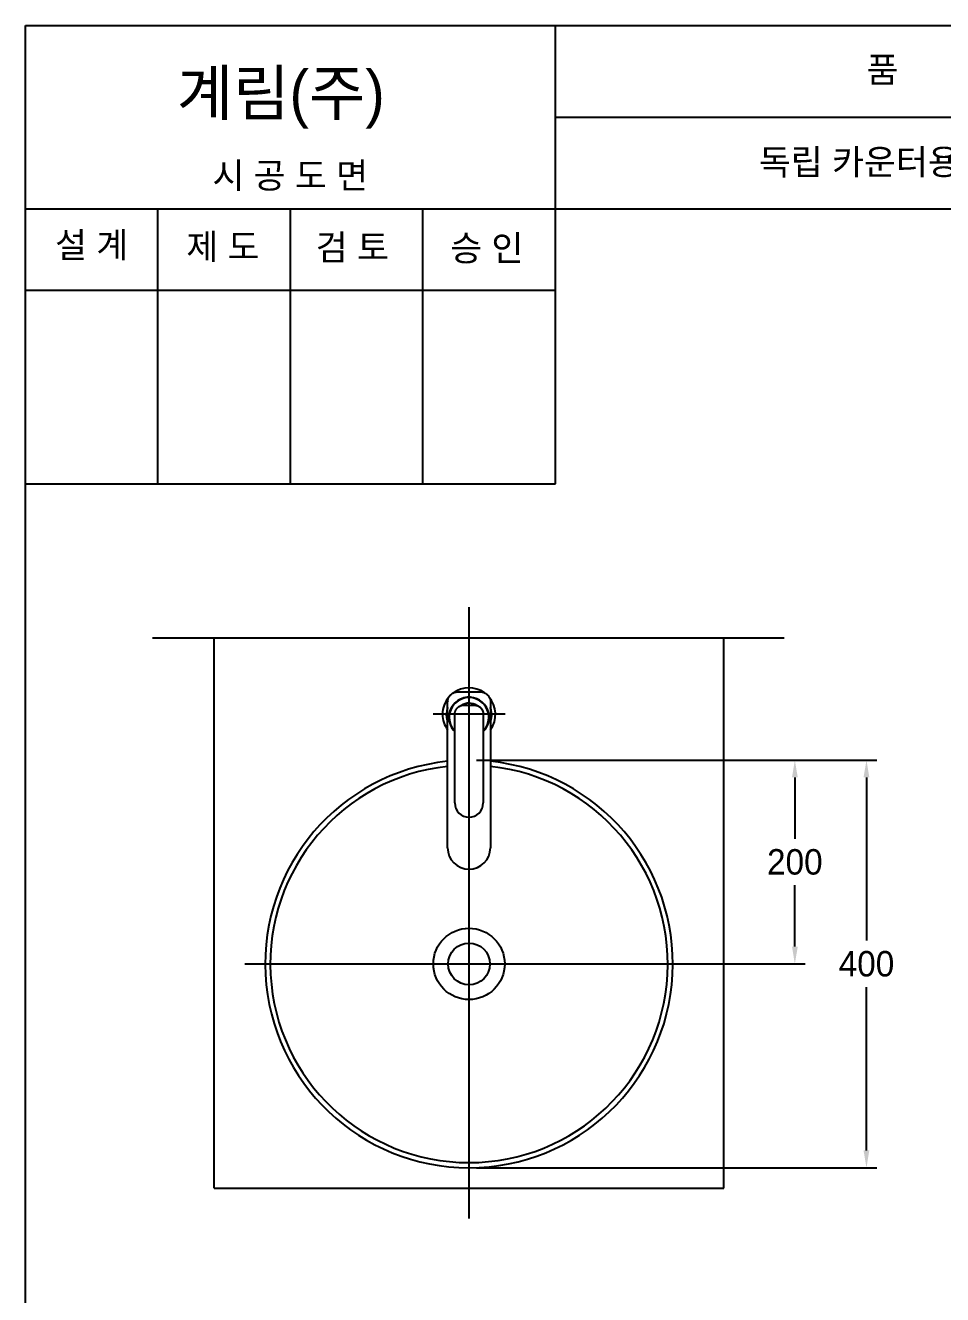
# Model space of a CAD drawing. Header units: millimetres. Extents: x 0 to 1800, y -67 to 2530.
# Drawn here: x 0 to 900, y 1284 to 2530 of the extents above; entities that cross this region are included whole.
import ezdxf
from ezdxf.enums import TextEntityAlignment as Align
from ezdxf.lldxf.tags import DXFTag

# ---------------------------------------------------------------- set-up
doc = ezdxf.new("R2010")
doc.units = ezdxf.units.MM
for name, color, linetype in [('TEXT', 7, 'Continuous'), ('내부선 및 부속', 4, 'Continuous'), ('도각라인', 7, 'Continuous'), ('외형선', 3, 'Continuous'), ('중심선', 1, 'DASHED'), ('치수선', 7, 'Continuous')]:
    doc.layers.add(name, color=color, linetype=linetype)
doc.styles.add('____', font='')
doc.styles.add('타이틀', font='H2GTRM.TTF', dxfattribs={"height": 25})
doc.styles.get('____').set_extended_font_data('굴림')
tags = doc.linetypes.add('DASHDOT', pattern=[70, 31, -13, 13, -13]).pattern_tags.tags
tags[10:11] = [DXFTag(74, 4), DXFTag(75, 0), DXFTag(340, '0'), DXFTag(46, 0.0), DXFTag(50, 0.0), DXFTag(44, 0.0), DXFTag(45, 0.0)]
tags[8:9] = [DXFTag(74, 4), DXFTag(75, 0), DXFTag(340, '0'), DXFTag(46, 0.0), DXFTag(50, 0.0), DXFTag(44, 0.0), DXFTag(45, 0.0)]
tags[6:7] = [DXFTag(74, 4), DXFTag(75, 0), DXFTag(340, '0'), DXFTag(46, 0.0), DXFTag(50, 0.0), DXFTag(44, 0.0), DXFTag(45, 0.0)]
tags[4:5] = [DXFTag(74, 4), DXFTag(75, 0), DXFTag(340, '0'), DXFTag(46, 0.0), DXFTag(50, 0.0), DXFTag(44, 0.0), DXFTag(45, 0.0)]
tags = doc.linetypes.add('DASHED', pattern=[25.72, 12.86, -12.86]).pattern_tags.tags
tags[6:7] = [DXFTag(74, 4), DXFTag(75, 0), DXFTag(340, '0'), DXFTag(46, 0.0), DXFTag(50, 0.0), DXFTag(44, 0.0), DXFTag(45, 0.0)]
tags[4:5] = [DXFTag(74, 4), DXFTag(75, 0), DXFTag(340, '0'), DXFTag(46, 0.0), DXFTag(50, 0.0), DXFTag(44, 0.0), DXFTag(45, 0.0)]
doc.dimstyles.new('MSADIM', dxfattribs={"dimtxt": 33, "dimasz": 17, "dimexe": 10, "dimexo": 7.5, "dimgap": 10, "dimtad": 0, "dimtih": 1, "dimtoh": 1, "dimdec": 0, "dimzin": 1, "dimdsep": 46, "dimtxsty": '____', "dimcen": 11.25, "dimadec": 0, "dimazin": 0, "dimtfac": 1, "dimtdec": 0, "dimtix": 1, "dimtmove": 0, "dimatfit": 3, "dimfxl": 1, "dimtolj": 1, "dimtzin": 1, "dimarcsym": 0})

# ---------------------------------------------------------------- blocks, each defined once
blk = doc.blocks.new('*D10')
at = {"layer": '치수선', "color": 0, "linetype": 'Continuous', "lineweight": -2, "transparency": 16777216}
for p, q in [((442.8, 1808.8), (765, 1808.8)), ((755, 1791.8), (755, 1731.6)), ((755, 1625.8), (755, 1686)), ((642.8, 1608.8), (765, 1608.8))]:
    blk.add_line(p, q, dxfattribs=at)
at = {"layer": '치수선', "color": 0, "linetype": 'Continuous', "transparency": 16777216}
for points in [[(752.2, 1791.8), (757.9, 1791.8), (755, 1808.8)], [(752.2, 1625.8), (757.9, 1625.8), (755, 1608.8)]]:
    blk.add_solid(points, dxfattribs=at)
at = {"layer": '치수선', "color": 0, "linetype": 'Continuous', "transparency": 16777216, "insert": (755, 1708.8), "char_height": 25, "attachment_point": 5, "style": '____'}
blk.add_mtext('\\A1;200', dxfattribs=at)
blk = doc.blocks.new('*D11')
at = {"layer": '치수선', "color": 0, "linetype": 'Continuous', "lineweight": -2, "transparency": 16777216}
for p, q in [((762.5, 1808.8), (835.3, 1808.8)), ((825.3, 1791.8), (825.3, 1631.7)), ((825.3, 1425.8), (825.3, 1586)), ((442.8, 1408.8), (835.3, 1408.8))]:
    blk.add_line(p, q, dxfattribs=at)
at = {"layer": '치수선', "color": 0, "linetype": 'Continuous', "transparency": 16777216}
for points in [[(822.4, 1791.8), (828.1, 1791.8), (825.3, 1808.8)], [(822.4, 1425.8), (828.1, 1425.8), (825.3, 1408.8)]]:
    blk.add_solid(points, dxfattribs=at)
at = {"layer": '치수선', "color": 0, "linetype": 'Continuous', "transparency": 16777216, "insert": (825.3, 1608.8), "char_height": 25, "attachment_point": 5, "style": '____'}
blk.add_mtext('\\A1;400', dxfattribs=at)

msp = doc.modelspace()

# ---------------------------------------------------------------- linework, layer by layer
at = {"layer": '내부선 및 부속', "linetype": 'Continuous'}
for p, q in [((424.5, 1875.8), (446.2, 1875.8)), ((414.3, 1722.8), (414.3, 1865.7)), ((430.3, 1862.8), (440.3, 1862.8)), ((456.3, 1865.7), (456.3, 1722.8)), ((421.3, 1852.9), (421.3, 1853.8)), ((421.3, 1840.8), (421.3, 1852.9)), ((449.3, 1853.8), (449.3, 1852.9)), ((449.3, 1852.9), (449.3, 1840.8)), ((421.3, 1766.8), (421.3, 1840.8)), ((449.3, 1840.8), (449.3, 1766.8))]:
    msp.add_line(p, q, dxfattribs=at)
for radius in [35, 20.5]:
    msp.add_circle((435.3, 1608.8), radius, dxfattribs=at)
for centre, radius, start, end in [((435.3, 1853.8), 26, 139.2469, 180), ((435.3, 1850.8), 19.8, 315, 180), ((435.3, 1850.8), 19.4, 316.35, 223.65), ((435.3, 1853.8), 26, 54.27, 126.6975), ((435.3, 1853.8), 22, 90, 91.1137), ((435.3, 1853.8), 22, 88.8863, 90), ((435.3, 1853.8), 26, 323.9044, 41.5631), ((435.3, 1853.8), 22, 162.6637, 196.8806), ((435.3, 1850.8), 13.9, 56.1206, 122.49), ((435.3, 1853.8), 22, 343.305, 17.3363), ((435.3, 1853.8), 26, 180, 215.9212), ((435.3, 1850.8), 19.8, 180, 225.0056), ((435.3, 1766.8), 14, 180, 270), ((435.3, 1766.8), 14, 270, 0), ((435.3, 1722.8), 21, 180, 0)]:
    msp.add_arc(centre, radius, start, end, dxfattribs=at)
at = {"layer": '내부선 및 부속'}
msp.add_arc((435.3, 1608.8), 195, 96.1823, 83.8177, dxfattribs=at)
at = {"layer": '내부선 및 부속', "linetype": 'Continuous'}
msp.add_ellipse((435.3, 1850), major_axis=(-16.1, 0), ratio=0.906308, start_param=4.462382, end_param=4.962396, dxfattribs=at)
for points, degree, knots in [([(414.3, 1865.7), (414.3, 1865.7), (414.3, 1865.7), (414.3, 1865.7), (414.3, 1865.7), (414.3, 1865.7), (414.3, 1865.8), (414.3, 1865.8), (414.3, 1866), (414.3, 1866.3), (414.4, 1866.5), (414.4, 1867), (414.5, 1867.3), (414.6, 1868), (414.7, 1868.3), (414.8, 1868.7), (414.8, 1868.8), (414.9, 1869), (414.9, 1869), (415, 1869.3), (415, 1869.4), (415.2, 1869.9), (415.4, 1870.2), (415.7, 1870.8), (415.8, 1871.1), (416.1, 1871.5), (416.2, 1871.6), (416.4, 1871.8), (416.4, 1871.9), (416.5, 1872), (416.6, 1872.1), (416.7, 1872.3), (416.8, 1872.4), (417, 1872.6), (417.1, 1872.6), (417.2, 1872.8), (417.2, 1872.8), (417.5, 1873.1), (417.8, 1873.3), (418.3, 1873.7), (418.5, 1873.9), (419.1, 1874.3), (419.4, 1874.5), (419.8, 1874.7), (420, 1874.8), (420.2, 1874.9), (420.3, 1874.9), (420.4, 1875), (420.5, 1875), (420.9, 1875.2), (421.2, 1875.3), (421.8, 1875.5), (422.1, 1875.6), (422.8, 1875.7), (423.1, 1875.8), (423.6, 1875.8), (423.8, 1875.8), (424, 1875.8), (424.1, 1875.8), (424.2, 1875.8), (424.3, 1875.8), (424.4, 1875.8), (424.4, 1875.8), (424.4, 1875.8), (424.4, 1875.8), (424.4, 1875.8), (424.4, 1875.8), (424.5, 1875.8)], 3, [0, 0, 0, 0, 0.000488, 0.000488, 0.000977, 0.001953, 0.003906, 0.007813, 0.015625, 0.03125, 0.0625, 0.0625, 0.125, 0.125, 0.1875, 0.1875, 0.203125, 0.203125, 0.21875, 0.21875, 0.25, 0.25, 0.3125, 0.3125, 0.375, 0.375, 0.40625, 0.40625, 0.421875, 0.421875, 0.4375, 0.4375, 0.46875, 0.46875, 0.484375, 0.484375, 0.5, 0.5, 0.5625, 0.5625, 0.625, 0.625, 0.6875, 0.6875, 0.71875, 0.71875, 0.734375, 0.734375, 0.75, 0.75, 0.8125, 0.8125, 0.875, 0.875, 0.9375, 0.9375, 0.96875, 0.96875, 0.984375, 0.984375, 0.992188, 0.996094, 0.998047, 0.999023, 0.999512, 0.999512, 1, 1, 1, 1]), ([(446.2, 1875.8), (446.2, 1875.8), (446.2, 1875.8), (446.2, 1875.8), (446.2, 1875.8), (446.3, 1875.8), (446.3, 1875.8), (446.4, 1875.8), (446.5, 1875.8), (446.8, 1875.8), (447.1, 1875.8), (447.6, 1875.8), (447.9, 1875.7), (448.5, 1875.6), (448.8, 1875.5), (449.2, 1875.4), (449.3, 1875.4), (449.5, 1875.3), (449.6, 1875.3), (449.8, 1875.2), (450, 1875.1), (450.4, 1874.9), (450.7, 1874.8), (451.3, 1874.5), (451.6, 1874.3), (452, 1874), (452.1, 1873.9), (452.3, 1873.8), (452.4, 1873.7), (452.5, 1873.6), (452.6, 1873.6), (452.8, 1873.4), (452.9, 1873.3), (453.1, 1873.1), (453.2, 1873.1), (453.3, 1873), (453.3, 1872.9), (453.6, 1872.6), (453.9, 1872.4), (454.3, 1871.9), (454.5, 1871.6), (454.8, 1871.1), (455, 1870.8), (455.2, 1870.3), (455.3, 1870.2), (455.4, 1870), (455.4, 1869.9), (455.5, 1869.7), (455.6, 1869.7), (455.7, 1869.3), (455.8, 1869), (456, 1868.3), (456.1, 1868), (456.2, 1867.4), (456.3, 1867), (456.3, 1866.5), (456.3, 1866.4), (456.3, 1866.1), (456.3, 1866), (456.3, 1865.9), (456.3, 1865.8), (456.3, 1865.8), (456.3, 1865.7), (456.3, 1865.7), (456.3, 1865.7), (456.3, 1865.7), (456.3, 1865.7), (456.3, 1865.7)], 3, [0, 0, 0, 0, 0.000488, 0.000488, 0.000977, 0.001953, 0.003906, 0.007813, 0.015625, 0.03125, 0.0625, 0.0625, 0.125, 0.125, 0.1875, 0.1875, 0.203125, 0.203125, 0.21875, 0.21875, 0.25, 0.25, 0.3125, 0.3125, 0.375, 0.375, 0.40625, 0.40625, 0.421875, 0.421875, 0.4375, 0.4375, 0.46875, 0.46875, 0.484375, 0.484375, 0.5, 0.5, 0.5625, 0.5625, 0.625, 0.625, 0.6875, 0.6875, 0.71875, 0.71875, 0.734375, 0.734375, 0.75, 0.75, 0.8125, 0.8125, 0.875, 0.875, 0.9375, 0.9375, 0.96875, 0.96875, 0.984375, 0.984375, 0.992188, 0.996094, 0.998047, 0.999023, 0.999512, 0.999512, 1, 1, 1, 1]), ([(414.2, 1860), (414.1, 1859.4), (413.6, 1857.4), (413.3, 1855.3), (413.3, 1853.8)], 3, [0, 0, 0, 0, 0.314011, 1, 1, 1, 1]), ([(414.3, 1865.7), (414.3, 1865.7), (414.3, 1865.7), (414.3, 1865.7), (414.3, 1865.7), (414.3, 1865.7)], 3, [0, 0, 0, 0, 0.689084, 0.689084, 1, 1, 1, 1]), ([(421.3, 1853.8), (421.3, 1854.2), (421.4, 1854.6), (421.5, 1855.3), (421.5, 1855.7), (421.7, 1856.3), (421.8, 1856.6), (422, 1857.2), (422.1, 1857.5), (422.4, 1858.1), (422.5, 1858.3), (422.8, 1858.8), (423, 1859), (423.2, 1859.4), (423.4, 1859.6), (423.6, 1859.8), (423.7, 1859.9), (423.8, 1860), (423.9, 1860.1), (423.9, 1860.1), (423.9, 1860.2), (424, 1860.2), (424, 1860.2), (424, 1860.2), (424, 1860.2), (424, 1860.2), (424, 1860.2), (424, 1860.2), (424, 1860.2), (424, 1860.2), (424.2, 1860.4), (424.4, 1860.6), (424.9, 1861), (425.1, 1861.2), (425.7, 1861.5), (425.9, 1861.7), (426.4, 1861.9), (426.7, 1862.1), (427.3, 1862.3), (427.5, 1862.4), (428.1, 1862.5), (428.4, 1862.6), (428.9, 1862.7), (429.2, 1862.8), (429.8, 1862.8), (430.1, 1862.8), (430.3, 1862.8)], 3, [0, 0, 0, 0, 0.0625, 0.0625, 0.125, 0.125, 0.1875, 0.1875, 0.25, 0.25, 0.3125, 0.3125, 0.375, 0.375, 0.4375, 0.4375, 0.46875, 0.46875, 0.484375, 0.492187, 0.496094, 0.498047, 0.499023, 0.499512, 0.499756, 0.499878, 0.499939, 0.499969, 0.499969, 0.5, 0.5, 0.5625, 0.5625, 0.625, 0.625, 0.6875, 0.6875, 0.75, 0.75, 0.8125, 0.8125, 0.875, 0.875, 0.9375, 0.9375, 1, 1, 1, 1]), ([(440.3, 1862.8), (440.4, 1862.8), (440.4, 1862.8), (440.4, 1862.8), (440.5, 1862.8), (440.5, 1862.8), (440.6, 1862.8), (440.6, 1862.8), (440.7, 1862.8), (440.7, 1862.8), (440.8, 1862.8), (440.8, 1862.8), (440.8, 1862.8), (440.9, 1862.8), (440.9, 1862.8), (441, 1862.8), (441, 1862.8), (441.1, 1862.8), (441.1, 1862.8), (441.2, 1862.8), (441.2, 1862.8), (441.3, 1862.8), (441.3, 1862.8), (441.4, 1862.8), (441.4, 1862.8), (441.4, 1862.8), (441.5, 1862.8), (441.5, 1862.7), (441.6, 1862.7), (441.6, 1862.7), (441.7, 1862.7), (441.7, 1862.7), (441.8, 1862.7), (441.8, 1862.7), (441.9, 1862.7), (441.9, 1862.7), (442, 1862.7), (442, 1862.7), (442, 1862.7), (442.1, 1862.7), (442.1, 1862.6), (442.2, 1862.6), (442.2, 1862.6), (442.3, 1862.6), (442.3, 1862.6), (442.4, 1862.6), (442.4, 1862.6), (442.5, 1862.6), (442.5, 1862.6), (442.6, 1862.6), (442.6, 1862.5), (442.6, 1862.5), (442.7, 1862.5), (442.7, 1862.5), (442.8, 1862.5), (442.8, 1862.5), (442.9, 1862.5), (442.9, 1862.4), (443, 1862.4), (443, 1862.4), (443.1, 1862.4), (443.1, 1862.4), (443.1, 1862.4), (443.2, 1862.4), (443.2, 1862.3), (443.3, 1862.3), (443.3, 1862.3), (443.4, 1862.3), (443.4, 1862.3), (443.5, 1862.3), (443.5, 1862.2), (443.6, 1862.2), (443.6, 1862.2), (443.6, 1862.2), (443.7, 1862.2), (443.7, 1862.2), (443.8, 1862.1), (443.8, 1862.1), (443.9, 1862.1), (443.9, 1862.1), (444, 1862.1), (444, 1862), (444.1, 1862), (444.1, 1862), (444.1, 1862), (444.2, 1862), (444.2, 1861.9), (444.3, 1861.9), (444.3, 1861.9), (444.4, 1861.9), (444.4, 1861.9), (444.4, 1861.8), (444.5, 1861.8), (444.5, 1861.8), (444.6, 1861.8), (444.6, 1861.7), (444.7, 1861.7), (444.7, 1861.7), (444.7, 1861.7), (444.8, 1861.6), (444.8, 1861.6), (444.9, 1861.6), (444.9, 1861.6), (445, 1861.5), (445, 1861.5), (445, 1861.5), (445.1, 1861.5), (445.1, 1861.4), (445.2, 1861.4), (445.2, 1861.4), (445.3, 1861.4), (445.3, 1861.3), (445.3, 1861.3), (445.4, 1861.3), (445.4, 1861.3), (445.5, 1861.2), (445.5, 1861.2), (445.5, 1861.2), (445.6, 1861.1), (445.6, 1861.1), (445.7, 1861.1), (445.7, 1861.1), (445.7, 1861), (445.8, 1861), (445.8, 1861), (445.9, 1860.9), (445.9, 1860.9), (445.9, 1860.9), (446, 1860.8), (446, 1860.8), (446.1, 1860.8), (446.1, 1860.7), (446.1, 1860.7), (446.2, 1860.7), (446.2, 1860.6), (446.3, 1860.6), (446.3, 1860.6), (446.3, 1860.5), (446.4, 1860.5), (446.4, 1860.5), (446.4, 1860.4), (446.5, 1860.4), (446.5, 1860.4), (446.6, 1860.3), (446.6, 1860.3), (446.6, 1860.3), (446.7, 1860.2), (446.7, 1860.2), (446.7, 1860.2), (446.8, 1860.1), (446.8, 1860.1), (446.8, 1860), (446.9, 1860), (446.9, 1860), (447, 1859.9), (447, 1859.9), (447, 1859.9), (447.1, 1859.8), (447.1, 1859.8), (447.1, 1859.7), (447.2, 1859.7), (447.2, 1859.6), (447.2, 1859.6), (447.3, 1859.6), (447.3, 1859.5), (447.4, 1859.5), (447.4, 1859.4), (447.4, 1859.4), (447.5, 1859.3), (447.5, 1859.3), (447.5, 1859.2), (447.6, 1859.2), (447.6, 1859.1), (447.7, 1859.1), (447.7, 1859), (447.7, 1859), (447.8, 1858.9), (447.8, 1858.9), (447.8, 1858.8), (447.9, 1858.8), (447.9, 1858.7), (447.9, 1858.6), (448, 1858.6), (448, 1858.5), (448, 1858.5), (448.1, 1858.4), (448.1, 1858.4), (448.2, 1858.3), (448.2, 1858.2), (448.2, 1858.2), (448.3, 1858.1), (448.3, 1858), (448.3, 1858), (448.4, 1857.9), (448.4, 1857.9), (448.4, 1857.8), (448.5, 1857.7), (448.5, 1857.7), (448.5, 1857.6), (448.5, 1857.5), (448.6, 1857.4), (448.6, 1857.4), (448.6, 1857.3), (448.7, 1857.2), (448.7, 1857.2), (448.7, 1857.1), (448.8, 1857), (448.8, 1856.9), (448.8, 1856.9), (448.8, 1856.8), (448.9, 1856.7), (448.9, 1856.6), (448.9, 1856.6), (448.9, 1856.5), (449, 1856.4), (449, 1856.3), (449, 1856.2), (449, 1856.2), (449.1, 1856.1), (449.1, 1856), (449.1, 1855.9), (449.1, 1855.8), (449.1, 1855.7), (449.2, 1855.7), (449.2, 1855.6), (449.2, 1855.5), (449.2, 1855.4), (449.2, 1855.3), (449.2, 1855.2), (449.2, 1855.1), (449.3, 1855), (449.3, 1855), (449.3, 1854.9), (449.3, 1854.8), (449.3, 1854.7), (449.3, 1854.6), (449.3, 1854.5), (449.3, 1854.4), (449.3, 1854.3), (449.3, 1854.2), (449.3, 1854.1), (449.3, 1854), (449.3, 1853.9), (449.3, 1853.9), (449.3, 1853.8)], 3, [0, 0, 0, 0, 0.003129, 0.006261, 0.009395, 0.012531, 0.015671, 0.018812, 0.021957, 0.025104, 0.028253, 0.031405, 0.03456, 0.037717, 0.040878, 0.04404, 0.047206, 0.050374, 0.053544, 0.056718, 0.059894, 0.063073, 0.066255, 0.069439, 0.072627, 0.075817, 0.079009, 0.082205, 0.085404, 0.088605, 0.091809, 0.095016, 0.098226, 0.101439, 0.104654, 0.107873, 0.111094, 0.114319, 0.117546, 0.120777, 0.12401, 0.127246, 0.130486, 0.133728, 0.136973, 0.140221, 0.143473, 0.146727, 0.149985, 0.153245, 0.156509, 0.159776, 0.163045, 0.166318, 0.169595, 0.172874, 0.176156, 0.179442, 0.18273, 0.186022, 0.189317, 0.192616, 0.195917, 0.199222, 0.20253, 0.205841, 0.209156, 0.212474, 0.215795, 0.219119, 0.222447, 0.225778, 0.229112, 0.23245, 0.235791, 0.239135, 0.242483, 0.245834, 0.249189, 0.252547, 0.255908, 0.259273, 0.262641, 0.266013, 0.269388, 0.272767, 0.276149, 0.279534, 0.282923, 0.286316, 0.289712, 0.293112, 0.296515, 0.299922, 0.303332, 0.306746, 0.310163, 0.313584, 0.317009, 0.320437, 0.323869, 0.327304, 0.330743, 0.334186, 0.337632, 0.341082, 0.344536, 0.347994, 0.351455, 0.354919, 0.358388, 0.36186, 0.365336, 0.368816, 0.3723, 0.375787, 0.379278, 0.382773, 0.386271, 0.389774, 0.39328, 0.39679, 0.400304, 0.403821, 0.407343, 0.410868, 0.414398, 0.417931, 0.421468, 0.425009, 0.428554, 0.432102, 0.435655, 0.439211, 0.442772, 0.446336, 0.449905, 0.453477, 0.457054, 0.460634, 0.464218, 0.467806, 0.471399, 0.474995, 0.478595, 0.4822, 0.485808, 0.489421, 0.492983, 0.496582, 0.500218, 0.503891, 0.5076, 0.511346, 0.515129, 0.518949, 0.522805, 0.526699, 0.530629, 0.534596, 0.538599, 0.54264, 0.546717, 0.550832, 0.554983, 0.559171, 0.563396, 0.567658, 0.571956, 0.576292, 0.580665, 0.585074, 0.589521, 0.594004, 0.598525, 0.603082, 0.607676, 0.612308, 0.616976, 0.621681, 0.626424, 0.631203, 0.636019, 0.640873, 0.645763, 0.650691, 0.655655, 0.660657, 0.665695, 0.670771, 0.675884, 0.681034, 0.68622, 0.691444, 0.696705, 0.702003, 0.707339, 0.712711, 0.71812, 0.723567, 0.72905, 0.734571, 0.740129, 0.745724, 0.751356, 0.757025, 0.762732, 0.768475, 0.774256, 0.780074, 0.785928, 0.791821, 0.79775, 0.803716, 0.80972, 0.81576, 0.821838, 0.827953, 0.834106, 0.840295, 0.846522, 0.852785, 0.859086, 0.865424, 0.8718, 0.878212, 0.884662, 0.891149, 0.897673, 0.904234, 0.910833, 0.917468, 0.924141, 0.930851, 0.937599, 0.944383, 0.951205, 0.958064, 0.96496, 0.971894, 0.978865, 0.985872, 0.992918, 1, 1, 1, 1]), ([(457.3, 1853.8), (457.3, 1855.3), (457.1, 1857.4), (456.6, 1859.4), (456.4, 1860)], 3, [0, 0, 0, 0, 0.685989, 1, 1, 1, 1]), ([(414.2, 1847.6), (414, 1848.6), (413.3, 1851.7), (413.3, 1853.8)], 2, [0, 0, 0, 0.313952, 1, 1, 1]), ([(457.3, 1853.8), (457.3, 1851.7), (456.7, 1848.6), (456.4, 1847.6)], 2, [0, 0, 0, 0.68593, 1, 1, 1])]:
    msp.add_open_spline(points, degree=degree, knots=knots, dxfattribs=at)
for points, degree in [([(424.5, 1875.8), (424.5, 1875.8), (424.5, 1875.8), (424.5, 1875.8)], 3), ([(414.3, 1865.7), (414.3, 1865.7), (414.3, 1865.7), (414.3, 1865.7)], 3), ([(414.4, 1866.6), (414.4, 1866.6), (414.4, 1866.5)], 2)]:
    msp.add_open_spline(points, degree=degree, dxfattribs=at)
at = {"layer": '도각라인', "color": 7}
for p, q in [((0, 0), (0, 2530)), ((0, 2530), (1800, 2530)), ((520, 2080), (520, 2530)), ((520, 2440), (1800, 2440)), ((0, 2350), (1800, 2350)), ((130, 2080), (130, 2350)), ((260, 2080), (260, 2350)), ((390, 2080), (390, 2350)), ((0, 2270), (520, 2270)), ((0, 2080), (520, 2080))]:
    msp.add_line(p, q, dxfattribs=at)
at = {"layer": '외형선', "linetype": 'Continuous'}
for p, q in [((124.7, 1928.8), (744.5, 1928.8)), ((185.3, 1388.8), (185.3, 1928.8)), ((685.3, 1388.8), (685.3, 1928.8)), ((185.3, 1388.8), (685.3, 1388.8))]:
    msp.add_line(p, q, dxfattribs=at)
at = {"layer": '외형선'}
msp.add_arc((435.3, 1608.8), 200, 96.0272, 83.9728, dxfattribs=at)
at = {"layer": '중심선', "linetype": 'DASHDOT'}
for p, q in [((435.3, 1358.8), (435.3, 1958.8)), ((470.7, 1853.8), (400.1, 1853.8)), ((215.3, 1608.8), (655.3, 1608.8))]:
    msp.add_line(p, q, dxfattribs=at)

# ---------------------------------------------------------------- texts
at = {"layer": 'TEXT', "style": '타이틀'}
for s, p in [('품             명', (915.7, 2486.4)), ('독립 카운터용 원형 세면기', (905.8, 2396)), ('시 공 도 면', (259.9, 2382.7)), ('설 계', (65, 2314.6)), ('제 도', (193.8, 2312.9)), ('검 토', (320.8, 2312.3)), ('승 인', (452.7, 2311.4))]:
    msp.add_text(s, height=25, dxfattribs=at).set_placement(p, align=Align.MIDDLE_CENTER)
msp.add_text('계림(주)', height=44, dxfattribs=at).set_placement((148.7, 2441.8))

# ---------------------------------------------------------------- dimensions: what is measured, and where the dimension line sits
at = {"layer": '치수선', "linetype": 'Continuous'}
for base, p1, p2, picture, middle in [((755, 1608.8), (435.3, 1808.8), (635.3, 1608.8), '*D10', (755, 1708.8)), ((825.3, 1808.8), (435.3, 1408.8), (755, 1808.8), '*D11', (825.3, 1608.8))]:
    dim = msp.add_linear_dim(base=base, p1=p1, p2=p2, angle=90, dimstyle='MSADIM', override={"dimtxt": 25}, dxfattribs=at)
    dim.commit()
    dim.dimension.update_dxf_attribs({"geometry": picture, "text_midpoint": middle})

doc.saveas('drawing.dxf')
